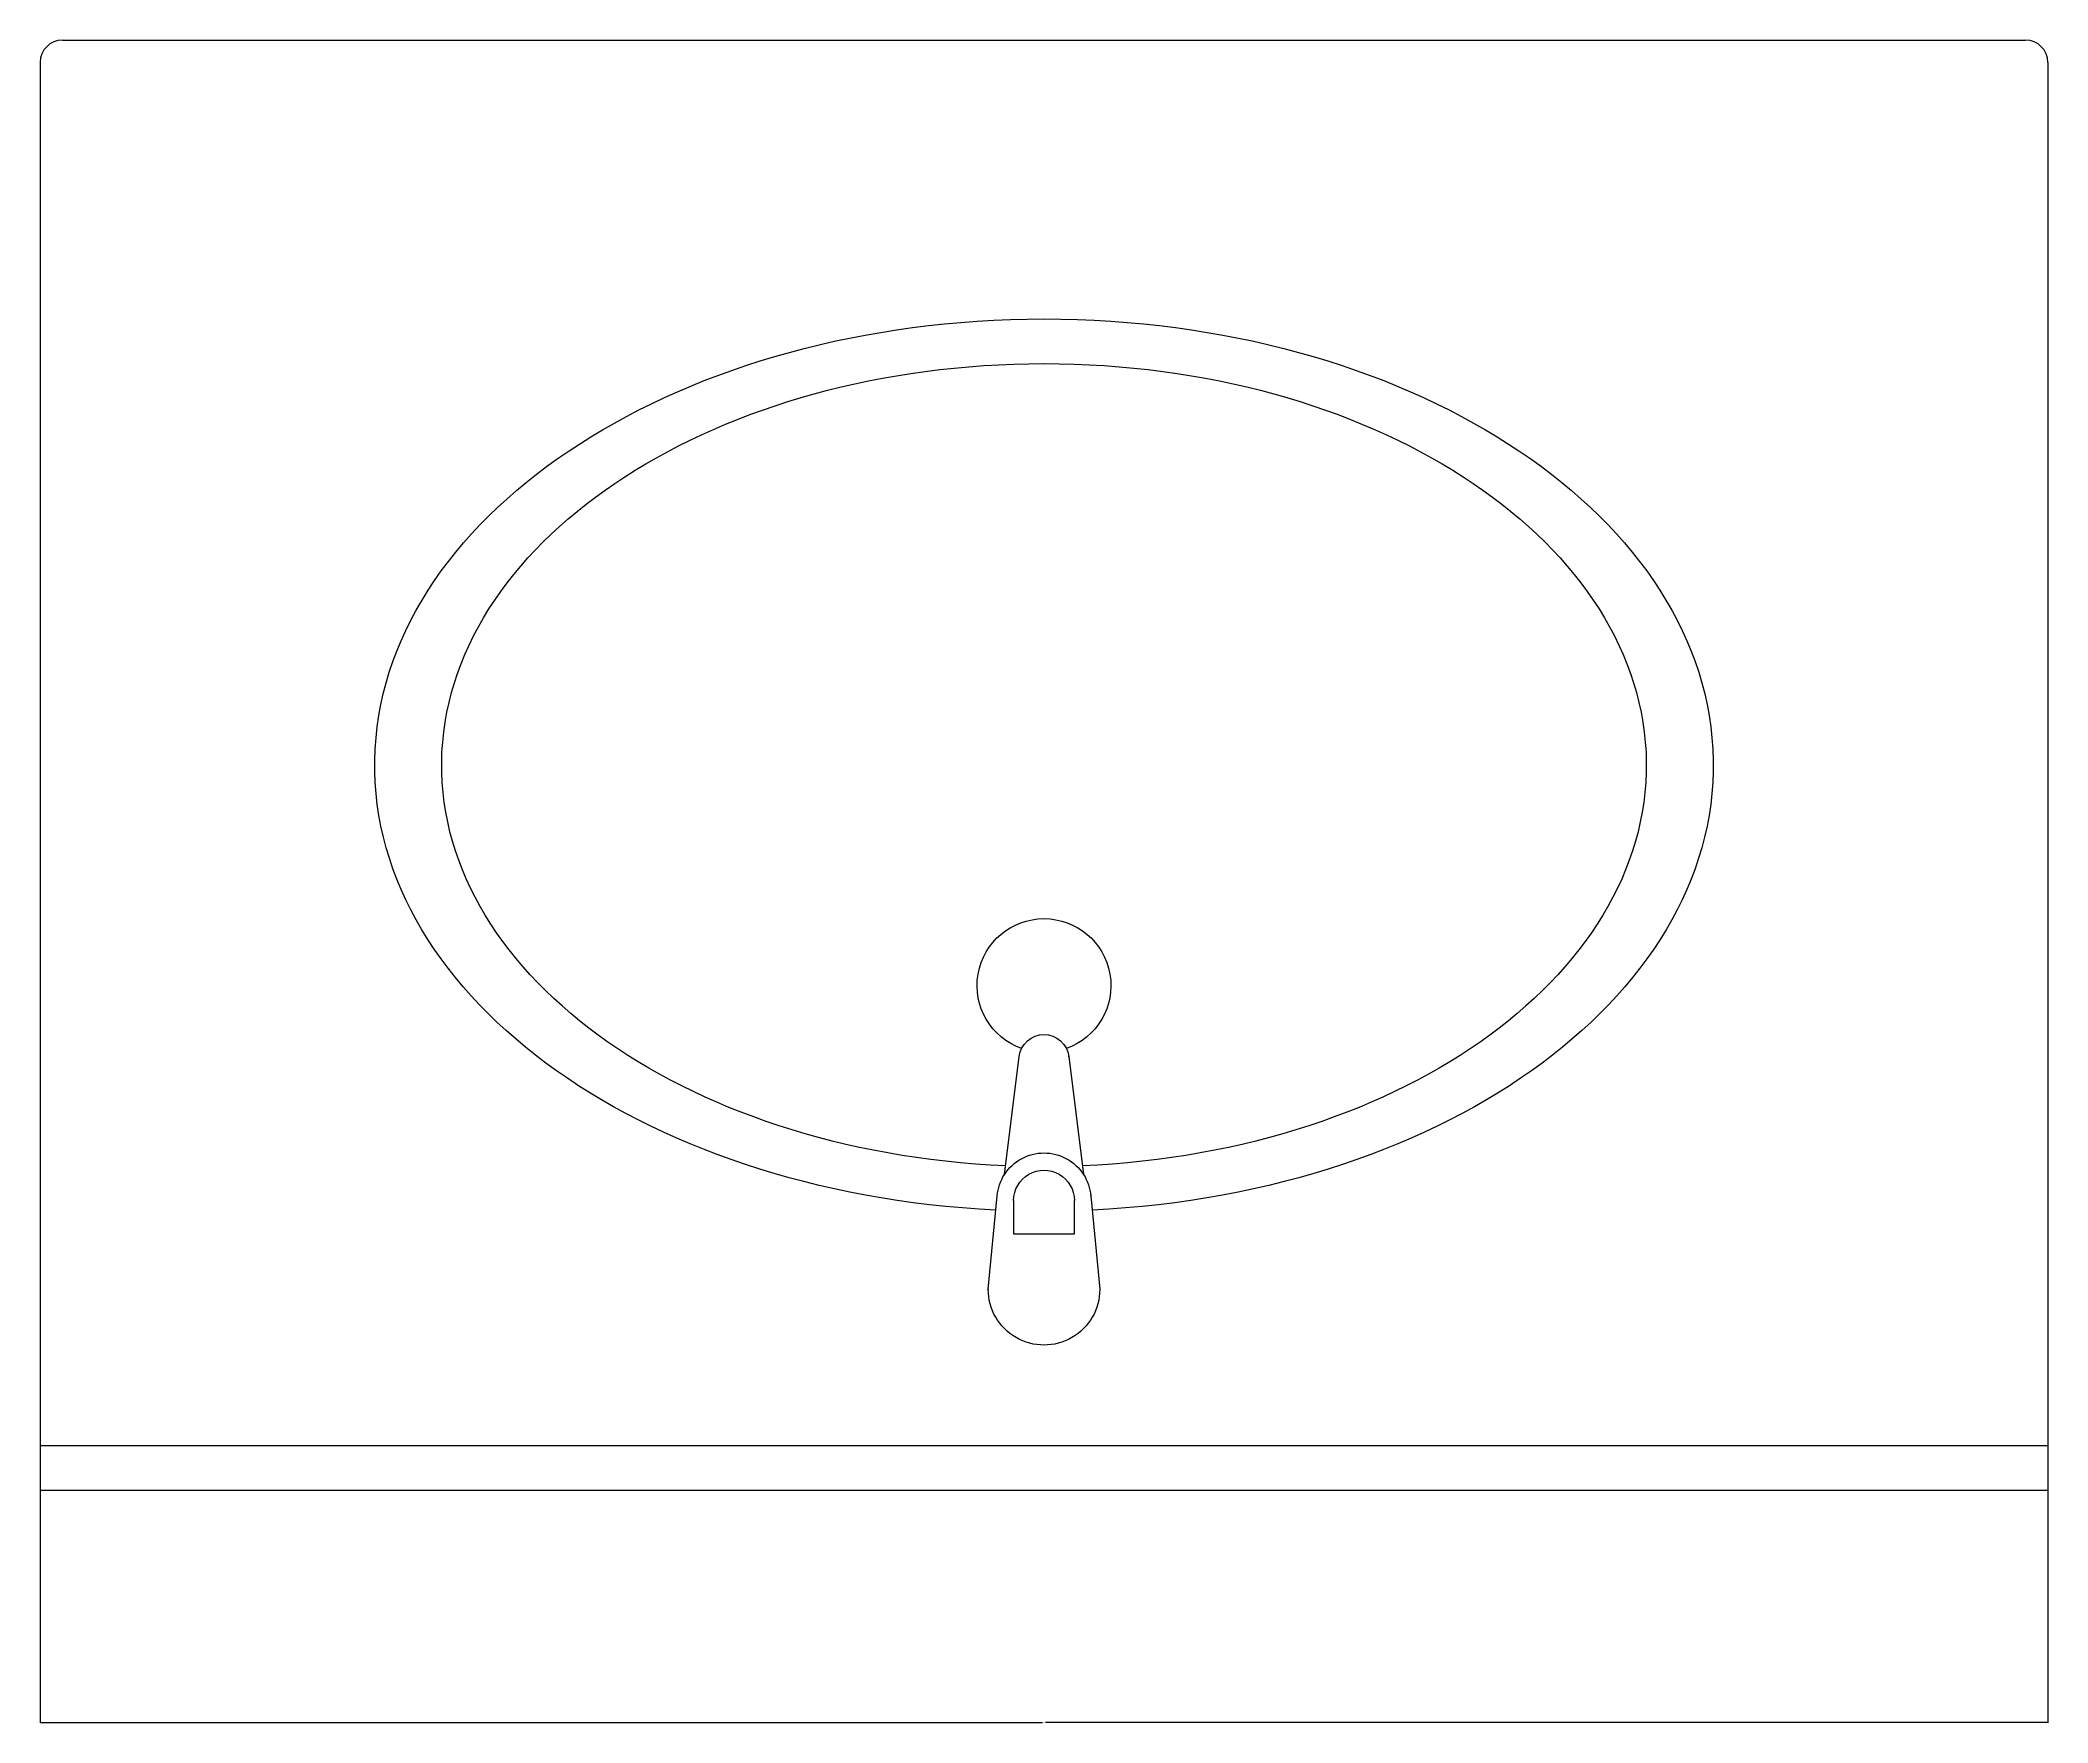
# Model space of a CAD drawing. Header units: millimetres. Extents: x -451 to 449, y 0 to 754.
import ezdxf

# ---------------------------------------------------------------- set-up
doc = ezdxf.new("R2010")
doc.units = ezdxf.units.MM
doc.layers.add('ceco.net 357', color=7, linetype='Continuous')

msp = doc.modelspace()

# ---------------------------------------------------------------- linework, layer by layer
at = {"layer": 'ceco.net 357', "linetype": 'Continuous'}
for p, q in [((-440.63, 754.18), (439.37, 754.18)), ((-450.63, 744.18), (-450.63, 104.18)), ((449.37, 744.18), (449.37, 104.18)), ((-18.36, 245.65), (-11.73, 298.58)), ((10.47, 298.58), (17.1, 245.65)), ((-25.63, 194.18), (-21.63, 236.13)), ((20.37, 236.13), (24.37, 194.18)), ((-14.23, 233.96), (-14.23, 219.09)), ((12.97, 219.09), (12.97, 233.96)), ((-14.23, 219.09), (12.97, 219.09)), ((-450.63, 124.18), (449.37, 124.18)), ((-450.63, 104.18), (449.37, 104.18))]:
    msp.add_line(p, q, dxfattribs=at)
at = {"layer": 'ceco.net 357'}
for p, q in [((-450.63, 104.12), (-450.63, -0.18)), ((449.37, 104.12), (449.37, -0.18)), ((-450.45, 0), (-1.26, 0)), ((449.19, 0), (0, 0))]:
    msp.add_line(p, q, dxfattribs=at)
at = {"layer": 'ceco.net 357', "linetype": 'Continuous'}
for centre, start, end in [((-440.63, 744.18), 90, 180), ((439.37, 744.18), 0, 90)]:
    msp.add_arc(centre, 10, start, end, dxfattribs=at)
at = {"layer": 'ceco.net 357', "linetype": 'Continuous', "extrusion": (0, 0, -1)}
for centre, major_axis, ratio, start_param, end_param in [((-0.63, 429.18), (-300, 0), 0.666667, 4.784496, 10.923467), ((-0.63, 429.18), (-270, 0), 0.666667, 4.776289, 10.931675), ((-0.63, 330.36), (21.21, -21.21), 1, 7.410338, 13.010015), ((-0.63, 297.19), (-7.91, -7.91), 1, 0.909996, 3.802393), ((-0.63, 234.23), (14.91, -14.91), 1, 2.928157, 4.925825), ((-0.63, 234.23), (14.91, -14.91), 1, 2.446421, 2.928157), ((-0.63, 233.96), (-9.62, -9.62), 1, 0.785398, 3.926991), ((-0.63, 234.23), (14.91, -14.91), 1, 4.925825, 5.40756), ((-0.63, 194.18), (17.68, -17.68), 1, 5.497787, 8.63938)]:
    msp.add_ellipse(centre, major_axis=major_axis, ratio=ratio, start_param=start_param, end_param=end_param, dxfattribs=at)
at = {"layer": 'ceco.net 357', "linetype": 'Continuous'}
for p in [(10.47, 298.58), (-18.36, 245.65), (20.37, 236.13), (-25.63, 194.18)]:
    msp.add_point(p, dxfattribs=at)
at = {"layer": 'ceco.net 357'}
for points in [[(-450.45, -0.03), (-450.45, 0.03), (-450.63, 0)], [(449.19, -0.03), (449.19, 0.03), (449.37, 0)]]:
    msp.add_solid(points, dxfattribs=at)

# ---------------------------------------------------------------- texts
at = {"layer": 'ceco.net 357', "extrusion": (0, 0, -1), "insert": (-0.63, 0), "char_height": 0.18, "attachment_point": 5, "text_direction": (1, 0, 0)}
msp.add_mtext('\\A1;900.0000', dxfattribs=at)

doc.saveas('drawing.dxf')
